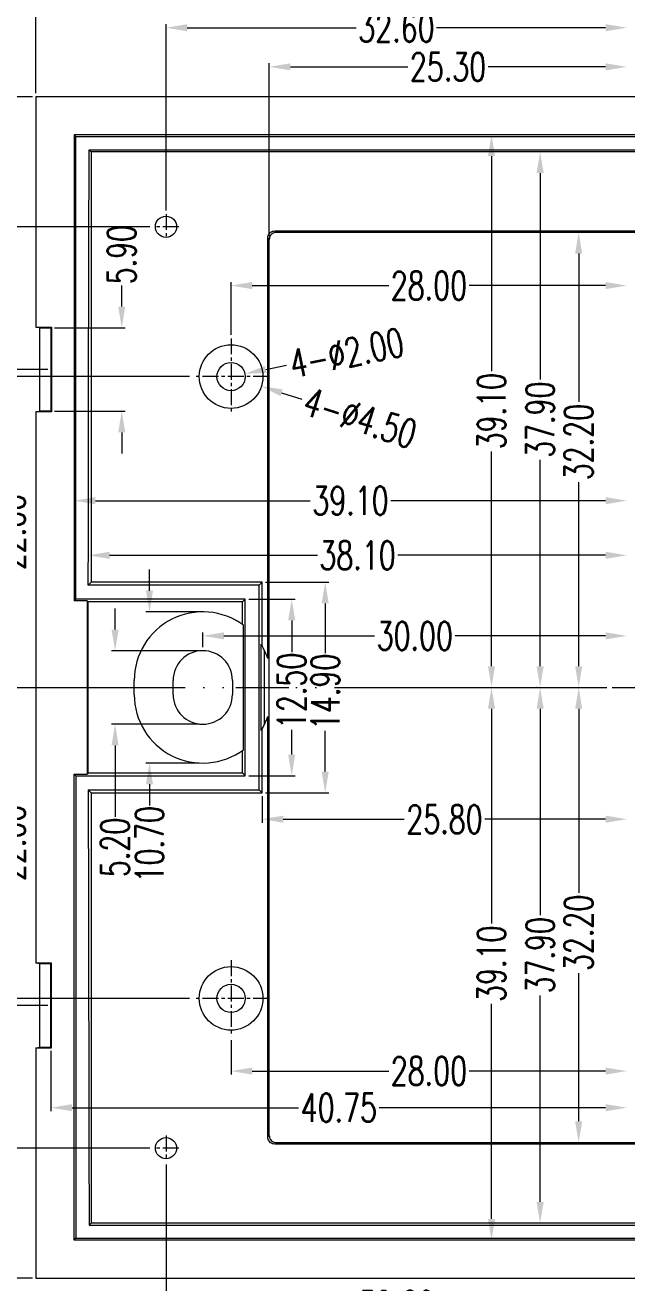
# Model space of a CAD drawing. Header units: millimetres. Extents: x 1179 to 2103, y 2567 to 2779.
# Drawn here: x 1540.8 to 1583.4, y 2640.8 to 2729.8 of the extents above; entities that cross this region are included whole.
import ezdxf

# ---------------------------------------------------------------- set-up
doc = ezdxf.new("R2010")
doc.units = ezdxf.units.MM
doc.linetypes.add('CENTER', pattern=[0.6, 0.375, -0.075, 0.075, -0.075])
doc.linetypes.add('DIVIDE', pattern=[31.75, 12.7, -6.35, 0, -6.35, 0, -6.35])
doc.layers.get('Defpoints').update_dxf_attribs({"linetype": 'CONTINUOUS'})
for name, color, linetype, lineweight in [('dim', 82, 'CONTINUOUS', 9), ('hatch', 56, 'CONTINUOUS', 9), ('part', 7, 'CONTINUOUS', 20)]:
    doc.layers.add(name, color=color, linetype=linetype, lineweight=lineweight)
doc.styles.get("Standard").update_dxf_attribs({"font": 'romans.shx', "width": 0.7})
doc.dimstyles.new('02', dxfattribs={"dimscale": 0.5, "dimtxt": 4, "dimasz": 3, "dimexe": 0.5, "dimexo": 0.5, "dimgap": 0.09, "dimtad": 0, "dimzin": 0, "dimdsep": 46, "dimtxsty": 'Standard', "dimcen": 0, "dimclrd": 256, "dimclre": 256, "dimclrt": 6, "dimazin": 2, "dimtp": 0.01, "dimtm": 0.01, "dimtfac": 1, "dimtofl": 0, "dimtmove": 0, "dimatfit": 0, "dimfxl": 0, "dimtolj": 1, "dimtzin": 0, "dimlwd": -1, "dimlwe": -1, "dimarcsym": 0})

# ---------------------------------------------------------------- blocks, each defined once
blk = doc.blocks.new('*D154')
at = {"layer": 'Defpoints', "color": 0}
for p in [(3210.104, -1265.693), (3210.104, -1278.193), (3213.393, -1278.193)]:
    blk.add_point(p, dxfattribs=at)
at = {"layer": 'dim'}
for p, q in [((3210.354, -1265.693), (3213.643, -1265.693)), ((3213.393, -1267.193), (3213.393, -1269.438)), ((3213.393, -1276.693), (3213.393, -1274.928)), ((3210.354, -1278.193), (3213.643, -1278.193))]:
    blk.add_line(p, q, dxfattribs=at)
for points in [[(3213.143, -1267.193), (3213.643, -1267.193), (3213.393, -1265.693)], [(3213.143, -1276.693), (3213.643, -1276.693), (3213.393, -1278.193)]]:
    blk.add_solid(points, dxfattribs=at)
at = {"layer": 'dim', "color": 6, "insert": (3213.393, -1272.183), "char_height": 2, "attachment_point": 5, "rotation": 90}
blk.add_mtext('\\A1;12.50', dxfattribs=at)
blk = doc.blocks.new('*D131')
at = {"layer": 'Defpoints', "color": 0}
for p in [(3207.104, -1269.343), (3200.9, -1274.543), (3207.104, -1274.543)]:
    blk.add_point(p, dxfattribs=at)
at = {"layer": 'dim'}
for p, q in [((3200.9, -1267.843), (3200.9, -1266.343)), ((3206.854, -1269.343), (3200.65, -1269.343)), ((3206.854, -1274.543), (3200.65, -1274.543)), ((3200.9, -1276.043), (3200.9, -1281.085))]:
    blk.add_line(p, q, dxfattribs=at)
for points in [[(3200.65, -1267.843), (3201.15, -1267.843), (3200.9, -1269.343)], [(3200.65, -1276.043), (3201.15, -1276.043), (3200.9, -1274.543)]]:
    blk.add_solid(points, dxfattribs=at)
at = {"layer": 'dim', "color": 6, "insert": (3200.9, -1283.263), "char_height": 2, "attachment_point": 5, "rotation": 90}
blk.add_mtext('\\A1;5.20', dxfattribs=at)
blk = doc.blocks.new('*D130')
at = {"layer": 'Defpoints', "color": 0}
for p in [(3207.104, -1266.593), (3203.335, -1277.293), (3207.104, -1277.293)]:
    blk.add_point(p, dxfattribs=at)
at = {"layer": 'dim'}
for p, q in [((3203.335, -1265.093), (3203.335, -1263.593)), ((3206.854, -1266.593), (3203.085, -1266.593)), ((3206.854, -1277.293), (3203.085, -1277.293)), ((3203.335, -1278.793), (3203.335, -1280.293))]:
    blk.add_line(p, q, dxfattribs=at)
for points in [[(3203.085, -1265.093), (3203.585, -1265.093), (3203.335, -1266.593)], [(3203.085, -1278.793), (3203.585, -1278.793), (3203.335, -1277.293)]]:
    blk.add_solid(points, dxfattribs=at)
at = {"layer": 'dim', "color": 6, "insert": (3203.335, -1283.038), "char_height": 2, "attachment_point": 5, "rotation": 90}
blk.add_mtext('\\A1;10.70', dxfattribs=at)
blk = doc.blocks.new('*D129')
at = {"layer": 'Defpoints', "color": 0}
for p in [(3237.104, -1268.291), (3237.104, -1268.291), (3207.104, -1269.343)]:
    blk.add_point(p, dxfattribs=at)
at = {"layer": 'dim'}
for p, q in [((3207.104, -1269.093), (3207.104, -1268.041)), ((3208.604, -1268.291), (3219.259, -1268.291)), ((3235.604, -1268.291), (3224.949, -1268.291))]:
    blk.add_line(p, q, dxfattribs=at)
for points in [[(3208.604, -1268.041), (3208.604, -1268.541), (3207.104, -1268.291)], [(3235.604, -1268.041), (3235.604, -1268.541), (3237.104, -1268.291)]]:
    blk.add_solid(points, dxfattribs=at)
at = {"layer": 'dim', "color": 6, "insert": (3222.104, -1268.291), "char_height": 2, "attachment_point": 5}
blk.add_mtext('\\A1;30.00', dxfattribs=at)
blk = doc.blocks.new('*D126')
at = {"layer": 'Defpoints', "color": 0}
for p in [(3196.356, -1246.491), (3201.373, -1246.491), (3196.356, -1252.394)]:
    blk.add_point(p, dxfattribs=at)
at = {"layer": 'dim'}
for p, q in [((3201.373, -1244.991), (3201.373, -1243.491)), ((3196.606, -1246.491), (3201.623, -1246.491)), ((3196.606, -1252.394), (3201.623, -1252.394)), ((3201.373, -1253.894), (3201.373, -1255.394))]:
    blk.add_line(p, q, dxfattribs=at)
for points in [[(3201.123, -1244.991), (3201.623, -1244.991), (3201.373, -1246.491)], [(3201.123, -1253.894), (3201.623, -1253.894), (3201.373, -1252.394)]]:
    blk.add_solid(points, dxfattribs=at)
at = {"layer": 'dim', "color": 6, "insert": (3201.373, -1241.313), "char_height": 2, "attachment_point": 5, "rotation": 90}
blk.add_mtext('\\A1;5.90', dxfattribs=at)
blk = doc.blocks.new('*D125')
at = {"layer": 'Defpoints', "color": 0}
for p in [(3208.125, -1250.142), (3210.084, -1249.743)]:
    blk.add_point(p, dxfattribs=at)
at = {"layer": 'dim'}
blk.add_line((3211.554, -1249.443), (3213.024, -1249.143), dxfattribs=at)
blk.add_solid([(3211.504, -1249.198), (3211.604, -1249.688), (3210.084, -1249.743)], dxfattribs=at)
at = {"layer": 'dim', "color": 6, "insert": (3217.281, -1248.275), "char_height": 2, "attachment_point": 5, "rotation": 11.52458}
blk.add_mtext('\\A1;4-∅2.00', dxfattribs=at)
blk = doc.blocks.new('*D124')
at = {"layer": 'Defpoints', "color": 0}
for p in [(3206.962, -1249.256), (3211.247, -1250.629)]:
    blk.add_point(p, dxfattribs=at)
at = {"layer": 'dim'}
blk.add_line((3212.676, -1251.087), (3214.104, -1251.545), dxfattribs=at)
blk.add_solid([(3212.752, -1250.849), (3212.599, -1251.325), (3211.247, -1250.629)], dxfattribs=at)
at = {"layer": 'dim', "color": 6, "insert": (3218.242, -1252.871), "char_height": 2, "attachment_point": 5, "rotation": 342.22844}
blk.add_mtext('\\A1;4-∅4.50', dxfattribs=at)
blk = doc.blocks.new('*D118')
at = {"layer": 'Defpoints', "color": 0}
for p in [(3211.303, -1264.494), (3211.303, -1279.391), (3215.765, -1279.391)]:
    blk.add_point(p, dxfattribs=at)
at = {"layer": 'dim'}
for p, q in [((3211.553, -1264.494), (3216.015, -1264.494)), ((3215.765, -1265.994), (3215.765, -1269.509)), ((3215.765, -1277.891), (3215.765, -1274.999)), ((3211.553, -1279.391), (3216.015, -1279.391))]:
    blk.add_line(p, q, dxfattribs=at)
for points in [[(3215.515, -1265.994), (3216.015, -1265.994), (3215.765, -1264.494)], [(3215.515, -1277.891), (3216.015, -1277.891), (3215.765, -1279.391)]]:
    blk.add_solid(points, dxfattribs=at)
at = {"layer": 'dim', "color": 6, "insert": (3215.765, -1272.254), "char_height": 2, "attachment_point": 5, "rotation": 90}
blk.add_mtext('\\A1;14.90', dxfattribs=at)
blk = doc.blocks.new('*D117')
at = {"layer": 'Defpoints', "color": 0}
for p in [(3211.303, -1279.391), (3237.104, -1281.264), (3237.104, -1281.264)]:
    blk.add_point(p, dxfattribs=at)
at = {"layer": 'dim'}
for p, q in [((3211.303, -1279.641), (3211.303, -1281.514)), ((3212.803, -1281.264), (3221.359, -1281.264)), ((3235.604, -1281.264), (3227.049, -1281.264))]:
    blk.add_line(p, q, dxfattribs=at)
for points in [[(3212.803, -1281.014), (3212.803, -1281.514), (3211.303, -1281.264)], [(3235.604, -1281.014), (3235.604, -1281.514), (3237.104, -1281.264)]]:
    blk.add_solid(points, dxfattribs=at)
at = {"layer": 'dim', "color": 6, "insert": (3224.204, -1281.264), "char_height": 2, "attachment_point": 5}
blk.add_mtext('\\A1;25.80', dxfattribs=at)
blk = doc.blocks.new('*D109')
at = {"layer": 'Defpoints', "color": 0}
for p in [(3196.356, -1297.394), (3237.104, -1301.678), (3237.104, -1301.678)]:
    blk.add_point(p, dxfattribs=at)
at = {"layer": 'dim'}
for p, q in [((3196.356, -1297.644), (3196.356, -1301.928)), ((3197.856, -1301.678), (3213.885, -1301.678)), ((3235.604, -1301.678), (3219.575, -1301.678))]:
    blk.add_line(p, q, dxfattribs=at)
for points in [[(3197.856, -1301.428), (3197.856, -1301.928), (3196.356, -1301.678)], [(3235.604, -1301.428), (3235.604, -1301.928), (3237.104, -1301.678)]]:
    blk.add_solid(points, dxfattribs=at)
at = {"layer": 'dim', "color": 6, "insert": (3216.73, -1301.678), "char_height": 2, "attachment_point": 5}
blk.add_mtext('\\A1;40.75', dxfattribs=at)
blk = doc.blocks.new('*D106')
at = {"layer": 'Defpoints', "color": 0}
for p in [(3204.504, -1305.443), (3237.104, -1315.638), (3237.104, -1315.638)]:
    blk.add_point(p, dxfattribs=at)
at = {"layer": 'dim'}
for p, q in [((3204.504, -1305.693), (3204.504, -1315.888)), ((3206.004, -1315.638), (3217.959, -1315.638)), ((3235.604, -1315.638), (3223.649, -1315.638))]:
    blk.add_line(p, q, dxfattribs=at)
for points in [[(3206.004, -1315.388), (3206.004, -1315.888), (3204.504, -1315.638)], [(3235.604, -1315.388), (3235.604, -1315.888), (3237.104, -1315.638)]]:
    blk.add_solid(points, dxfattribs=at)
at = {"layer": 'dim', "color": 6, "insert": (3220.804, -1315.638), "char_height": 2, "attachment_point": 5}
blk.add_mtext('\\A1;32.60', dxfattribs=at)
blk = doc.blocks.new('*D105')
at = {"layer": 'Defpoints', "color": 0}
for p in [(3209.104, -1296.643), (3237.104, -1299.087), (3237.104, -1299.087)]:
    blk.add_point(p, dxfattribs=at)
at = {"layer": 'dim'}
for p, q in [((3209.104, -1296.893), (3209.104, -1299.337)), ((3210.604, -1299.087), (3220.259, -1299.087)), ((3235.604, -1299.087), (3225.949, -1299.087))]:
    blk.add_line(p, q, dxfattribs=at)
for points in [[(3210.604, -1298.837), (3210.604, -1299.337), (3209.104, -1299.087)], [(3235.604, -1298.837), (3235.604, -1299.337), (3237.104, -1299.087)]]:
    blk.add_solid(points, dxfattribs=at)
at = {"layer": 'dim', "color": 6, "insert": (3223.104, -1299.087), "char_height": 2, "attachment_point": 5}
blk.add_mtext('\\A1;28.00', dxfattribs=at)
blk = doc.blocks.new('*D101')
at = {"layer": 'Defpoints', "color": 0}
for p in [(3233.697, -1271.943), (3233.697, -1271.943), (3233.697, -1304.143)]:
    blk.add_point(p, dxfattribs=at)
at = {"layer": 'dim'}
for p, q in [((3233.697, -1273.443), (3233.697, -1286.464)), ((3233.697, -1302.643), (3233.697, -1292.154))]:
    blk.add_line(p, q, dxfattribs=at)
for points in [[(3233.447, -1273.443), (3233.947, -1273.443), (3233.697, -1271.943)], [(3233.447, -1302.643), (3233.947, -1302.643), (3233.697, -1304.143)]]:
    blk.add_solid(points, dxfattribs=at)
at = {"layer": 'dim', "color": 6, "insert": (3233.697, -1289.309), "char_height": 2, "attachment_point": 5, "rotation": 90}
blk.add_mtext('\\A1;32.20', dxfattribs=at)
blk = doc.blocks.new('*D102')
at = {"layer": 'Defpoints', "color": 0}
for p in [(3230.971, -1271.943), (3230.994, -1271.943), (3230.971, -1309.842)]:
    blk.add_point(p, dxfattribs=at)
at = {"layer": 'dim'}
for p, q in [((3230.744, -1271.943), (3230.721, -1271.943)), ((3230.971, -1273.443), (3230.971, -1288.047)), ((3230.971, -1308.342), (3230.971, -1293.737))]:
    blk.add_line(p, q, dxfattribs=at)
for points in [[(3230.721, -1273.443), (3231.221, -1273.443), (3230.971, -1271.943)], [(3230.721, -1308.342), (3231.221, -1308.342), (3230.971, -1309.842)]]:
    blk.add_solid(points, dxfattribs=at)
at = {"layer": 'dim', "color": 6, "insert": (3230.971, -1290.892), "char_height": 2, "attachment_point": 5, "rotation": 90}
blk.add_mtext('\\A1;37.90', dxfattribs=at)
blk = doc.blocks.new('*D103')
at = {"layer": 'Defpoints', "color": 0}
for p in [(3227.53, -1271.943), (3227.53, -1271.943), (3227.53, -1311.043)]:
    blk.add_point(p, dxfattribs=at)
at = {"layer": 'dim'}
for p, q in [((3227.53, -1273.443), (3227.53, -1288.648)), ((3227.53, -1309.543), (3227.53, -1294.338))]:
    blk.add_line(p, q, dxfattribs=at)
for points in [[(3227.28, -1273.443), (3227.78, -1273.443), (3227.53, -1271.943)], [(3227.28, -1309.543), (3227.78, -1309.543), (3227.53, -1311.043)]]:
    blk.add_solid(points, dxfattribs=at)
at = {"layer": 'dim', "color": 6, "insert": (3227.53, -1291.493), "char_height": 2, "attachment_point": 5, "rotation": 90}
blk.add_mtext('\\A1;39.10', dxfattribs=at)
blk = doc.blocks.new('*D100')
at = {"layer": 'Defpoints', "color": 0}
for p in [(3184.871, -1271.943), (3184.871, -1271.943), (3195.304, -1313.743)]:
    blk.add_point(p, dxfattribs=at)
at = {"layer": 'dim'}
for p, q in [((3184.871, -1273.443), (3184.871, -1289.998)), ((3184.871, -1312.243), (3184.871, -1295.688)), ((3195.054, -1313.743), (3184.621, -1313.743))]:
    blk.add_line(p, q, dxfattribs=at)
for points in [[(3184.621, -1273.443), (3185.121, -1273.443), (3184.871, -1271.943)], [(3184.621, -1312.243), (3185.121, -1312.243), (3184.871, -1313.743)]]:
    blk.add_solid(points, dxfattribs=at)
at = {"layer": 'dim', "color": 6, "insert": (3184.871, -1292.843), "char_height": 2, "attachment_point": 5, "rotation": 90}
blk.add_mtext('\\A1;41.80', dxfattribs=at)
blk = doc.blocks.new('*D99')
at = {"layer": 'Defpoints', "color": 0}
for p in [(3187.314, -1271.943), (3187.314, -1271.943), (3203.604, -1304.543)]:
    blk.add_point(p, dxfattribs=at)
at = {"layer": 'dim'}
for p, q in [((3187.314, -1273.443), (3187.314, -1285.398)), ((3187.314, -1303.043), (3187.314, -1291.088)), ((3203.354, -1304.543), (3187.064, -1304.543))]:
    blk.add_line(p, q, dxfattribs=at)
for points in [[(3187.064, -1273.443), (3187.564, -1273.443), (3187.314, -1271.943)], [(3187.064, -1303.043), (3187.564, -1303.043), (3187.314, -1304.543)]]:
    blk.add_solid(points, dxfattribs=at)
at = {"layer": 'dim', "color": 6, "insert": (3187.314, -1288.243), "char_height": 2, "attachment_point": 5, "rotation": 90}
blk.add_mtext('\\A1;32.60', dxfattribs=at)
blk = doc.blocks.new('*D98')
at = {"layer": 'Defpoints', "color": 0}
for p in [(3190.22, -1271.943), (3190.22, -1271.943), (3196.404, -1294.443)]:
    blk.add_point(p, dxfattribs=at)
at = {"layer": 'dim'}
for p, q in [((3190.22, -1273.443), (3190.22, -1281.132)), ((3190.22, -1292.943), (3190.22, -1286.822)), ((3196.154, -1294.443), (3189.97, -1294.443))]:
    blk.add_line(p, q, dxfattribs=at)
for points in [[(3189.97, -1273.443), (3190.47, -1273.443), (3190.22, -1271.943)], [(3189.97, -1292.943), (3190.47, -1292.943), (3190.22, -1294.443)]]:
    blk.add_solid(points, dxfattribs=at)
at = {"layer": 'dim', "color": 6, "insert": (3190.22, -1283.977), "char_height": 2, "attachment_point": 5, "rotation": 90}
blk.add_mtext('\\A1;22.50', dxfattribs=at)
blk = doc.blocks.new('*D97')
at = {"layer": 'Defpoints', "color": 0}
for p in [(3193.547, -1271.943), (3193.547, -1271.943), (3206.404, -1293.943)]:
    blk.add_point(p, dxfattribs=at)
at = {"layer": 'dim'}
for p, q in [((3193.547, -1273.443), (3193.547, -1280.098)), ((3193.547, -1292.443), (3193.547, -1285.788)), ((3206.154, -1293.943), (3193.297, -1293.943))]:
    blk.add_line(p, q, dxfattribs=at)
for points in [[(3193.297, -1273.443), (3193.797, -1273.443), (3193.547, -1271.943)], [(3193.297, -1292.443), (3193.797, -1292.443), (3193.547, -1293.943)]]:
    blk.add_solid(points, dxfattribs=at)
at = {"layer": 'dim', "color": 6, "insert": (3193.547, -1282.943), "char_height": 2, "attachment_point": 5, "rotation": 90}
blk.add_mtext('\\A1;22.00', dxfattribs=at)
blk = doc.blocks.new('*D96')
at = {"layer": 'Defpoints', "color": 0}
for p in [(3195.304, -1230.143), (3184.871, -1271.943), (3186.694, -1271.943)]:
    blk.add_point(p, dxfattribs=at)
at = {"layer": 'dim'}
for p, q in [((3195.054, -1230.143), (3184.621, -1230.143)), ((3184.871, -1231.643), (3184.871, -1248.198)), ((3184.871, -1270.443), (3184.871, -1253.888)), ((3186.444, -1271.943), (3184.621, -1271.943))]:
    blk.add_line(p, q, dxfattribs=at)
for points in [[(3184.621, -1231.643), (3185.121, -1231.643), (3184.871, -1230.143)], [(3184.621, -1270.443), (3185.121, -1270.443), (3184.871, -1271.943)]]:
    blk.add_solid(points, dxfattribs=at)
at = {"layer": 'dim', "color": 6, "insert": (3184.871, -1251.043), "char_height": 2, "attachment_point": 5, "rotation": 90}
blk.add_mtext('\\A1;41.80', dxfattribs=at)
blk = doc.blocks.new('*D95')
at = {"layer": 'Defpoints', "color": 0}
for p in [(3227.53, -1232.843), (3227.53, -1271.943), (3227.53, -1271.943)]:
    blk.add_point(p, dxfattribs=at)
at = {"layer": 'dim'}
for p, q in [((3227.53, -1234.343), (3227.53, -1249.548)), ((3227.53, -1270.443), (3227.53, -1255.238))]:
    blk.add_line(p, q, dxfattribs=at)
for points in [[(3227.28, -1234.343), (3227.78, -1234.343), (3227.53, -1232.843)], [(3227.28, -1270.443), (3227.78, -1270.443), (3227.53, -1271.943)]]:
    blk.add_solid(points, dxfattribs=at)
at = {"layer": 'dim', "color": 6, "insert": (3227.53, -1252.393), "char_height": 2, "attachment_point": 5, "rotation": 90}
blk.add_mtext('\\A1;39.10', dxfattribs=at)
blk = doc.blocks.new('*D94')
at = {"layer": 'Defpoints', "color": 0}
for p in [(3230.971, -1234.043), (3230.971, -1271.943), (3230.994, -1271.943)]:
    blk.add_point(p, dxfattribs=at)
at = {"layer": 'dim'}
for p, q in [((3230.971, -1235.543), (3230.971, -1250.148)), ((3230.971, -1270.443), (3230.971, -1255.838)), ((3230.744, -1271.943), (3230.721, -1271.943))]:
    blk.add_line(p, q, dxfattribs=at)
for points in [[(3230.721, -1235.543), (3231.221, -1235.543), (3230.971, -1234.043)], [(3230.721, -1270.443), (3231.221, -1270.443), (3230.971, -1271.943)]]:
    blk.add_solid(points, dxfattribs=at)
at = {"layer": 'dim', "color": 6, "insert": (3230.971, -1252.993), "char_height": 2, "attachment_point": 5, "rotation": 90}
blk.add_mtext('\\A1;37.90', dxfattribs=at)
blk = doc.blocks.new('*D93')
at = {"layer": 'Defpoints', "color": 0}
for p in [(3233.697, -1239.743), (3233.697, -1271.943), (3233.697, -1271.943)]:
    blk.add_point(p, dxfattribs=at)
at = {"layer": 'dim'}
for p, q in [((3233.697, -1241.243), (3233.697, -1251.731)), ((3233.697, -1270.443), (3233.697, -1257.421))]:
    blk.add_line(p, q, dxfattribs=at)
for points in [[(3233.447, -1241.243), (3233.947, -1241.243), (3233.697, -1239.743)], [(3233.447, -1270.443), (3233.947, -1270.443), (3233.697, -1271.943)]]:
    blk.add_solid(points, dxfattribs=at)
at = {"layer": 'dim', "color": 6, "insert": (3233.697, -1254.576), "char_height": 2, "attachment_point": 5, "rotation": 90}
blk.add_mtext('\\A1;32.20', dxfattribs=at)
blk = doc.blocks.new('*D92')
at = {"layer": 'Defpoints', "color": 0}
for p in [(3203.604, -1239.343), (3187.314, -1271.943), (3187.564, -1271.943)]:
    blk.add_point(p, dxfattribs=at)
at = {"layer": 'dim'}
for p, q in [((3203.354, -1239.343), (3187.064, -1239.343)), ((3187.314, -1240.843), (3187.314, -1252.798)), ((3187.314, -1270.443), (3187.314, -1258.488)), ((3187.314, -1271.943), (3187.064, -1271.943))]:
    blk.add_line(p, q, dxfattribs=at)
for points in [[(3187.064, -1240.843), (3187.564, -1240.843), (3187.314, -1239.343)], [(3187.064, -1270.443), (3187.564, -1270.443), (3187.314, -1271.943)]]:
    blk.add_solid(points, dxfattribs=at)
at = {"layer": 'dim', "color": 6, "insert": (3187.314, -1255.643), "char_height": 2, "attachment_point": 5, "rotation": 90}
blk.add_mtext('\\A1;32.60', dxfattribs=at)
blk = doc.blocks.new('*D91')
at = {"layer": 'Defpoints', "color": 0}
for p in [(3196.404, -1249.443), (3190.22, -1271.943), (3190.22, -1271.943)]:
    blk.add_point(p, dxfattribs=at)
at = {"layer": 'dim'}
for p, q in [((3196.154, -1249.443), (3189.97, -1249.443)), ((3190.22, -1250.943), (3190.22, -1257.848)), ((3190.22, -1270.443), (3190.22, -1263.538))]:
    blk.add_line(p, q, dxfattribs=at)
for points in [[(3189.97, -1250.943), (3190.47, -1250.943), (3190.22, -1249.443)], [(3189.97, -1270.443), (3190.47, -1270.443), (3190.22, -1271.943)]]:
    blk.add_solid(points, dxfattribs=at)
at = {"layer": 'dim', "color": 6, "insert": (3190.22, -1260.693), "char_height": 2, "attachment_point": 5, "rotation": 90}
blk.add_mtext('\\A1;22.50', dxfattribs=at)
blk = doc.blocks.new('*D90')
at = {"layer": 'Defpoints', "color": 0}
for p in [(3206.404, -1249.943), (3193.547, -1271.943), (3193.547, -1271.943)]:
    blk.add_point(p, dxfattribs=at)
at = {"layer": 'dim'}
for p, q in [((3206.154, -1249.943), (3193.297, -1249.943)), ((3193.547, -1251.443), (3193.547, -1258.098)), ((3193.547, -1270.443), (3193.547, -1263.788))]:
    blk.add_line(p, q, dxfattribs=at)
for points in [[(3193.297, -1251.443), (3193.797, -1251.443), (3193.547, -1249.943)], [(3193.297, -1270.443), (3193.797, -1270.443), (3193.547, -1271.943)]]:
    blk.add_solid(points, dxfattribs=at)
at = {"layer": 'dim', "color": 6, "insert": (3193.547, -1260.943), "char_height": 2, "attachment_point": 5, "rotation": 90}
blk.add_mtext('\\A1;22.00', dxfattribs=at)
blk = doc.blocks.new('*D86')
at = {"layer": 'Defpoints', "color": 0}
for p in [(3237.104, -1243.502), (3237.104, -1243.502), (3209.104, -1247.243)]:
    blk.add_point(p, dxfattribs=at)
at = {"layer": 'dim'}
for p, q in [((3209.104, -1246.993), (3209.104, -1243.252)), ((3210.604, -1243.502), (3220.259, -1243.502)), ((3235.604, -1243.502), (3225.949, -1243.502))]:
    blk.add_line(p, q, dxfattribs=at)
for points in [[(3210.604, -1243.252), (3210.604, -1243.752), (3209.104, -1243.502)], [(3235.604, -1243.252), (3235.604, -1243.752), (3237.104, -1243.502)]]:
    blk.add_solid(points, dxfattribs=at)
at = {"layer": 'dim', "color": 6, "insert": (3223.104, -1243.502), "char_height": 2, "attachment_point": 5}
blk.add_mtext('\\A1;28.00', dxfattribs=at)
blk = doc.blocks.new('*D81')
at = {"layer": 'Defpoints', "color": 0}
for p in [(3237.104, -1222.915), (3237.104, -1222.915), (3195.304, -1230.143)]:
    blk.add_point(p, dxfattribs=at)
at = {"layer": 'dim'}
for p, q in [((3195.304, -1229.893), (3195.304, -1222.665)), ((3196.804, -1222.915), (3213.359, -1222.915)), ((3235.604, -1222.915), (3219.049, -1222.915))]:
    blk.add_line(p, q, dxfattribs=at)
for points in [[(3196.804, -1222.665), (3196.804, -1223.165), (3195.304, -1222.915)], [(3235.604, -1222.665), (3235.604, -1223.165), (3237.104, -1222.915)]]:
    blk.add_solid(points, dxfattribs=at)
at = {"layer": 'dim', "color": 6, "insert": (3216.204, -1222.915), "char_height": 2, "attachment_point": 5}
blk.add_mtext('\\A1;41.80', dxfattribs=at)
blk = doc.blocks.new('*D80')
at = {"layer": 'Defpoints', "color": 0}
for p in [(3198.004, -1258.724), (3237.104, -1258.724), (3237.104, -1258.724)]:
    blk.add_point(p, dxfattribs=at)
at = {"layer": 'dim'}
for p, q in [((3199.504, -1258.724), (3214.709, -1258.724)), ((3235.604, -1258.724), (3220.399, -1258.724))]:
    blk.add_line(p, q, dxfattribs=at)
for points in [[(3199.504, -1258.474), (3199.504, -1258.974), (3198.004, -1258.724)], [(3235.604, -1258.474), (3235.604, -1258.974), (3237.104, -1258.724)]]:
    blk.add_solid(points, dxfattribs=at)
at = {"layer": 'dim', "color": 6, "insert": (3217.554, -1258.724), "char_height": 2, "attachment_point": 5}
blk.add_mtext('\\A1;39.10', dxfattribs=at)
blk = doc.blocks.new('*D79')
at = {"layer": 'Defpoints', "color": 0}
for p in [(3199.008, -1262.59), (3237.104, -1262.59), (3237.104, -1262.59)]:
    blk.add_point(p, dxfattribs=at)
at = {"layer": 'dim'}
for p, q in [((3200.508, -1262.59), (3215.211, -1262.59)), ((3235.604, -1262.59), (3220.901, -1262.59))]:
    blk.add_line(p, q, dxfattribs=at)
for points in [[(3200.508, -1262.34), (3200.508, -1262.84), (3199.008, -1262.59)], [(3235.604, -1262.34), (3235.604, -1262.84), (3237.104, -1262.59)]]:
    blk.add_solid(points, dxfattribs=at)
at = {"layer": 'dim', "color": 6, "insert": (3218.056, -1262.59), "char_height": 2, "attachment_point": 5}
blk.add_mtext('\\A1;38.10', dxfattribs=at)
blk = doc.blocks.new('*D78')
at = {"layer": 'Defpoints', "color": 0}
for p in [(3237.104, -1225.255), (3237.104, -1225.255), (3204.504, -1238.443)]:
    blk.add_point(p, dxfattribs=at)
at = {"layer": 'dim'}
for p, q in [((3204.504, -1238.193), (3204.504, -1225.005)), ((3206.004, -1225.255), (3217.959, -1225.255)), ((3235.604, -1225.255), (3223.649, -1225.255))]:
    blk.add_line(p, q, dxfattribs=at)
for points in [[(3206.004, -1225.005), (3206.004, -1225.505), (3204.504, -1225.255)], [(3235.604, -1225.005), (3235.604, -1225.505), (3237.104, -1225.255)]]:
    blk.add_solid(points, dxfattribs=at)
at = {"layer": 'dim', "color": 6, "insert": (3220.804, -1225.255), "char_height": 2, "attachment_point": 5}
blk.add_mtext('\\A1;32.60', dxfattribs=at)
blk = doc.blocks.new('*D77')
at = {"layer": 'Defpoints', "color": 0}
for p in [(3237.104, -1228.024), (3237.104, -1228.024), (3211.804, -1240.242)]:
    blk.add_point(p, dxfattribs=at)
at = {"layer": 'dim'}
for p, q in [((3211.804, -1239.992), (3211.804, -1227.774)), ((3213.304, -1228.024), (3221.609, -1228.024)), ((3235.604, -1228.024), (3227.299, -1228.024))]:
    blk.add_line(p, q, dxfattribs=at)
for points in [[(3213.304, -1227.774), (3213.304, -1228.274), (3211.804, -1228.024)], [(3235.604, -1227.774), (3235.604, -1228.274), (3237.104, -1228.024)]]:
    blk.add_solid(points, dxfattribs=at)
at = {"layer": 'dim', "color": 6, "insert": (3224.454, -1228.024), "char_height": 2, "attachment_point": 5}
blk.add_mtext('\\A1;25.30', dxfattribs=at)

msp = doc.modelspace()

# ---------------------------------------------------------------- linework, layer by layer
at = {"layer": 'hatch', "linetype": 'DIVIDE', "ltscale": 0.2}
msp.add_line((1536.477, 2682.889), (1593.361, 2682.889), dxfattribs=at)
at = {"layer": 'part', "color": 7, "linetype": 'Continuous'}
for p, q in [((1625.161, 2724.689), (1541.561, 2724.689)), ((1541.561, 2724.689), (1541.561, 2708.389)), ((1622.461, 2721.989), (1544.261, 2721.989)), ((1544.261, 2721.989), (1544.383, 2721.866)), ((1544.261, 2721.989), (1544.261, 2689.016)), ((1544.383, 2721.866), (1622.339, 2721.866)), ((1544.383, 2689.139), (1544.383, 2721.866)), ((1545.322, 2720.927), (1621.4, 2720.927)), ((1621.261, 2720.788), (1545.461, 2720.788)), ((1558.061, 2714.589), (1557.955, 2714.696)), ((1558.45, 2715.196), (1608.272, 2715.196)), ((1558.556, 2715.089), (1558.45, 2715.196)), ((1608.166, 2715.089), (1558.556, 2715.089)), ((1541.561, 2708.389), (1542.661, 2708.389)), ((1541.806, 2708.34), (1541.561, 2708.389)), ((1541.806, 2708.34), (1542.612, 2708.34)), ((1541.806, 2708.34), (1541.806, 2702.437)), ((1542.661, 2708.389), (1542.612, 2708.34)), ((1542.612, 2708.34), (1542.612, 2702.437)), ((1542.661, 2708.389), (1542.661, 2702.389)), ((1541.561, 2702.389), (1541.806, 2702.437)), ((1542.661, 2702.389), (1541.561, 2702.389)), ((1541.561, 2702.389), (1541.561, 2663.389)), ((1542.612, 2702.437), (1541.806, 2702.437)), ((1542.661, 2702.389), (1542.612, 2702.437)), ((1545.256, 2690.139), (1545.454, 2690.337)), ((1557.361, 2690.139), (1545.262, 2690.139)), ((1557.559, 2690.337), (1545.461, 2690.337)), ((1557.559, 2690.337), (1557.361, 2690.139)), ((1557.361, 2675.639), (1557.361, 2690.139)), ((1544.261, 2689.016), (1544.383, 2689.139)), ((1545.184, 2689.016), (1544.261, 2689.016)), ((1556.361, 2689.139), (1544.383, 2689.139)), ((1545.184, 2689.016), (1545.261, 2688.939)), ((1556.162, 2688.939), (1545.261, 2688.939)), ((1556.162, 2688.939), (1556.361, 2689.139)), ((1556.361, 2676.639), (1556.361, 2689.139)), ((1556.239, 2678.485), (1556.239, 2687.292)), ((1557.483, 2679.833), (1557.483, 2685.944)), ((1548.511, 2682.389), (1548.511, 2683.389)), ((1551.261, 2682.389), (1551.261, 2683.389)), ((1555.461, 2683.389), (1555.461, 2682.389)), ((1544.261, 2676.761), (1545.184, 2676.761)), ((1544.261, 2676.761), (1544.383, 2676.639)), ((1544.261, 2643.789), (1544.261, 2676.761)), ((1544.383, 2676.639), (1556.361, 2676.639)), ((1544.383, 2676.639), (1544.383, 2643.911)), ((1545.261, 2676.838), (1545.184, 2676.761)), ((1545.261, 2676.838), (1556.162, 2676.838)), ((1556.162, 2676.838), (1556.361, 2676.639)), ((1545.454, 2675.44), (1545.256, 2675.639)), ((1545.262, 2675.639), (1557.361, 2675.639)), ((1545.461, 2675.44), (1557.559, 2675.44)), ((1557.559, 2675.44), (1557.361, 2675.639)), ((1542.661, 2663.389), (1541.561, 2663.389)), ((1541.806, 2663.34), (1541.561, 2663.389)), ((1542.612, 2663.34), (1541.806, 2663.34)), ((1541.806, 2663.34), (1541.806, 2657.437)), ((1542.661, 2663.389), (1542.612, 2663.34)), ((1542.612, 2657.437), (1542.612, 2663.34)), ((1542.661, 2657.389), (1542.661, 2663.389)), ((1541.561, 2657.389), (1541.806, 2657.437)), ((1541.561, 2657.389), (1542.661, 2657.389)), ((1541.561, 2657.389), (1541.561, 2641.089)), ((1541.806, 2657.437), (1542.612, 2657.437)), ((1542.661, 2657.389), (1542.612, 2657.437)), ((1558.061, 2651.188), (1557.955, 2651.081)), ((1558.556, 2650.689), (1558.45, 2650.582)), ((1608.272, 2650.582), (1558.45, 2650.582)), ((1558.556, 2650.689), (1608.166, 2650.689)), ((1545.322, 2644.85), (1621.4, 2644.85)), ((1621.261, 2644.989), (1545.461, 2644.989)), ((1544.261, 2643.789), (1544.383, 2643.911)), ((1622.461, 2643.789), (1544.261, 2643.789)), ((1544.383, 2643.911), (1622.339, 2643.911)), ((1541.561, 2641.089), (1625.161, 2641.089))]:
    msp.add_line(p, q, dxfattribs=at)
at = {"layer": 'part', "color": 1, "linetype": 'CENTER', "ltscale": 3}
for p, q in [((1550.761, 2716.389), (1550.761, 2714.589)), ((1551.661, 2715.489), (1549.861, 2715.489)), ((1555.361, 2707.589), (1555.361, 2702.189)), ((1558.061, 2704.889), (1552.661, 2704.889)), ((1555.361, 2663.589), (1555.361, 2658.189)), ((1558.061, 2660.889), (1552.661, 2660.889)), ((1550.761, 2651.189), (1550.761, 2649.389)), ((1551.661, 2650.289), (1549.861, 2650.289))]:
    msp.add_line(p, q, dxfattribs=at)
at = {"layer": 'part', "color": 1, "linetype": 'CENTER', "ltscale": 50}
msp.add_line((1533.201, 2682.889), (1633.521, 2682.889), dxfattribs=at)
at = {"layer": 'part', "color": 7, "linetype": 'Continuous'}
for centre, radius in [((1550.761, 2715.489), 0.75), ((1555.361, 2704.889), 2.25), ((1555.361, 2704.889), 1), ((1555.361, 2660.889), 2.25), ((1555.361, 2660.889), 1), ((1550.761, 2650.289), 0.75)]:
    msp.add_circle(centre, radius, dxfattribs=at)
for centre, radius, start, end in [((1553.361, 2683.389), 4.85, 53.60392, 180), ((1553.361, 2683.389), 2.1, 0, 180), ((1553.361, 2683.389), 4.85, 18.64569, 31.79538), ((1553.361, 2682.389), 4.85, 180, 306.39608), ((1553.361, 2682.389), 2.1, 180, 0), ((1553.361, 2682.389), 4.85, 328.20462, 341.35431)]:
    msp.add_arc(centre, radius, start, end, dxfattribs=at)
for points in [[(1545.262, 2690.139), (1545.273, 2700.365), (1545.293, 2710.632), (1545.322, 2720.927)], [(1545.454, 2720.788), (1545.408, 2720.834), (1545.362, 2720.881), (1545.316, 2720.927)], [(1545.454, 2720.788), (1545.462, 2710.698), (1545.462, 2700.539), (1545.454, 2690.337)], [(1557.955, 2714.696), (1557.979, 2714.852), (1558.05, 2714.992), (1558.16, 2715.101), (1558.297, 2715.171), (1558.45, 2715.196)], [(1557.956, 2684.939), (1557.956, 2694.894), (1557.955, 2704.821), (1557.955, 2714.696)], [(1558.556, 2715.089), (1558.403, 2715.064), (1558.266, 2714.994), (1558.156, 2714.885), (1558.085, 2714.745), (1558.061, 2714.589)], [(1558.061, 2684.939), (1558.061, 2689.249), (1558.061, 2701.958), (1558.061, 2714.589)], [(1557.561, 2685.944), (1557.561, 2687.321), (1557.56, 2688.829), (1557.559, 2690.337)], [(1545.184, 2689.016), (1545.182, 2684.931), (1545.182, 2680.846), (1545.184, 2676.761)], [(1545.261, 2676.838), (1545.261, 2680.871), (1545.261, 2684.906), (1545.261, 2688.939)], [(1556.161, 2687.349), (1556.161, 2687.879), (1556.161, 2688.409), (1556.162, 2688.939)], [(1557.561, 2685.813), (1557.561, 2685.944)], [(1557.721, 2680.265), (1557.72, 2682.014), (1557.72, 2683.763), (1557.721, 2685.512)], [(1558.061, 2680.838), (1558.061, 2684.939)], [(1557.955, 2651.081), (1557.955, 2660.956), (1557.956, 2670.883), (1557.956, 2680.838)], [(1558.061, 2651.188), (1558.061, 2663.819), (1558.061, 2676.528), (1558.061, 2680.838)], [(1557.559, 2675.44), (1557.56, 2676.948), (1557.561, 2678.456), (1557.561, 2679.833)], [(1557.561, 2679.833), (1557.561, 2679.964)], [(1556.162, 2676.838), (1556.161, 2677.368), (1556.161, 2677.898), (1556.161, 2678.428)], [(1545.256, 2675.639), (1545.276, 2665.412), (1545.296, 2655.145), (1545.316, 2644.85)], [(1545.454, 2675.44), (1545.462, 2665.238), (1545.462, 2655.079), (1545.454, 2644.989)], [(1558.45, 2650.582), (1558.297, 2650.606), (1558.159, 2650.676), (1558.05, 2650.786), (1557.979, 2650.925), (1557.955, 2651.081)], [(1558.061, 2651.188), (1558.085, 2651.032), (1558.156, 2650.893), (1558.265, 2650.783), (1558.403, 2650.713), (1558.556, 2650.689)], [(1545.316, 2644.85), (1545.362, 2644.896), (1545.408, 2644.943), (1545.454, 2644.989)]]:
    msp.add_spline(points, degree=3, dxfattribs=at)

# ---------------------------------------------------------------- dimensions: what is measured, and where the dimension line sits
at = {"layer": 'dim'}
for base, p1, p2, picture, middle in [((1583.361, 2731.916), (1541.561, 2724.689), (1583.361, 2731.916), '*D81', (1562.461, 2731.916)), ((1583.361, 2729.576), (1550.761, 2716.389), (1583.361, 2729.576), '*D78', (1567.061, 2729.576)), ((1583.361, 2726.807), (1558.061, 2714.589), (1583.361, 2726.807), '*D77', (1570.711, 2726.807)), ((1583.361, 2711.329), (1555.361, 2707.589), (1583.361, 2711.329), '*D86', (1569.361, 2711.329)), ((1583.361, 2696.107), (1544.261, 2696.107), (1583.361, 2696.107), '*D80', (1563.811, 2696.107)), ((1583.361, 2692.241), (1545.264, 2692.241), (1583.361, 2692.241), '*D79', (1564.312, 2692.241)), ((1583.361, 2686.54), (1553.361, 2685.489), (1583.361, 2686.54), '*D129', (1568.361, 2686.54)), ((1583.361, 2673.567), (1557.559, 2675.44), (1583.361, 2673.567), '*D117', (1570.46, 2673.567)), ((1583.361, 2653.153), (1542.612, 2657.437), (1583.361, 2653.153), '*D109', (1562.986, 2653.153)), ((1583.361, 2639.193), (1550.761, 2649.389), (1583.361, 2639.193), '*D106', (1567.061, 2639.193))]:
    dim = msp.add_linear_dim(base=base, p1=p1, p2=p2, dimstyle='02', dxfattribs=at)
    dim.commit()
    dim.dimension.update_dxf_attribs({"geometry": picture, "text_midpoint": middle, "insert": (-1653.744, 3954.831)})
for base, p1, p2, angle, picture, middle in [((1531.128, 2682.889), (1541.561, 2724.689), (1532.951, 2682.889), 90, '*D96', (1531.128, 2703.789)), ((1579.954, 2682.889), (1579.954, 2715.089), (1579.954, 2682.889), 90, '*D93', (1579.954, 2700.255)), ((1549.592, 2677.539), (1553.361, 2688.239), (1553.361, 2677.539), 90, '*D130', (1549.592, 2671.794)), ((1562.021, 2675.44), (1557.559, 2690.337), (1557.559, 2675.44), 90, '*D118', (1562.021, 2682.577)), ((1559.649, 2676.639), (1556.361, 2689.139), (1556.361, 2676.639), 90, '*D154', (1559.649, 2682.648)), ((1547.157, 2680.289), (1553.361, 2685.489), (1553.361, 2680.289), 90, '*D131', (1547.157, 2671.568)), ((1536.477, 2682.889), (1542.661, 2660.389), (1536.477, 2682.889), 90, '*D98', (1536.477, 2670.854)), ((1579.954, 2682.889), (1579.954, 2650.689), (1579.954, 2682.889), 270, '*D101', (1579.954, 2665.522))]:
    dim = msp.add_linear_dim(base=base, p1=p1, p2=p2, angle=angle, dimstyle='02', dxfattribs=at)
    dim.commit()
    dim.dimension.update_dxf_attribs({"geometry": picture, "text_midpoint": middle, "dimtype": 128, "insert": (-1653.744, 3954.831)})
for base, p1, p2, angle, picture, middle in [((1573.786, 2682.889), (1573.786, 2721.989), (1573.786, 2682.889), 90, '*D95', (1573.786, 2702.439)), ((1577.227, 2682.889), (1577.227, 2720.788), (1577.251, 2682.889), 90, '*D94', (1577.227, 2701.838)), ((1533.57, 2682.889), (1549.861, 2715.489), (1533.82, 2682.889), 90, '*D92', (1533.57, 2699.189)), ((1547.629, 2708.34), (1542.612, 2702.437), (1542.612, 2708.34), 90, '*D126', (1547.629, 2713.518)), ((1536.477, 2682.889), (1542.661, 2705.389), (1536.477, 2682.889), 90, '*D91', (1536.477, 2694.139)), ((1539.804, 2682.889), (1552.661, 2704.889), (1539.804, 2682.889), 90, '*D90', (1539.804, 2693.889)), ((1531.128, 2682.889), (1541.561, 2641.089), (1531.128, 2682.889), 90, '*D100', (1531.128, 2661.989)), ((1533.57, 2682.889), (1549.861, 2650.289), (1533.57, 2682.889), 90, '*D99', (1533.57, 2666.589)), ((1539.804, 2682.889), (1552.661, 2660.889), (1539.804, 2682.889), 90, '*D97', (1539.804, 2671.889)), ((1573.786, 2682.889), (1573.786, 2643.789), (1573.786, 2682.889), 270, '*D103', (1573.786, 2663.339)), ((1577.227, 2682.889), (1577.227, 2644.989), (1577.251, 2682.889), 270, '*D102', (1577.227, 2663.939))]:
    dim = msp.add_linear_dim(base=base, p1=p1, p2=p2, angle=angle, dimstyle='02', dxfattribs=at)
    dim.commit()
    dim.dimension.update_dxf_attribs({"geometry": picture, "text_midpoint": middle, "insert": (-1653.744, 3954.831)})
for p1, p2, picture, middle in [((1554.381, 2704.689), (1556.341, 2705.088), '*D125', (1563.538, 2706.556)), ((1553.218, 2705.575), (1557.503, 2704.202), '*D124', (1564.498, 2701.96))]:
    dim = msp.add_diameter_dim_2p(p1=p1, p2=p2, text='4-<>', dimstyle='02', dxfattribs=at)
    dim.commit()
    dim.dimension.update_dxf_attribs({"geometry": picture, "text_midpoint": middle, "insert": (-1653.744, 3954.831)})
dim = msp.add_linear_dim(base=(1583.361, 2655.744), p1=(1555.361, 2658.189), p2=(1583.361, 2655.744), dimstyle='02', dxfattribs=at)
dim.commit()
dim.dimension.update_dxf_attribs({"geometry": '*D105', "text_midpoint": (1569.361, 2655.744), "dimtype": 128, "insert": (-1653.744, 3954.831)})

doc.saveas('drawing.dxf')
